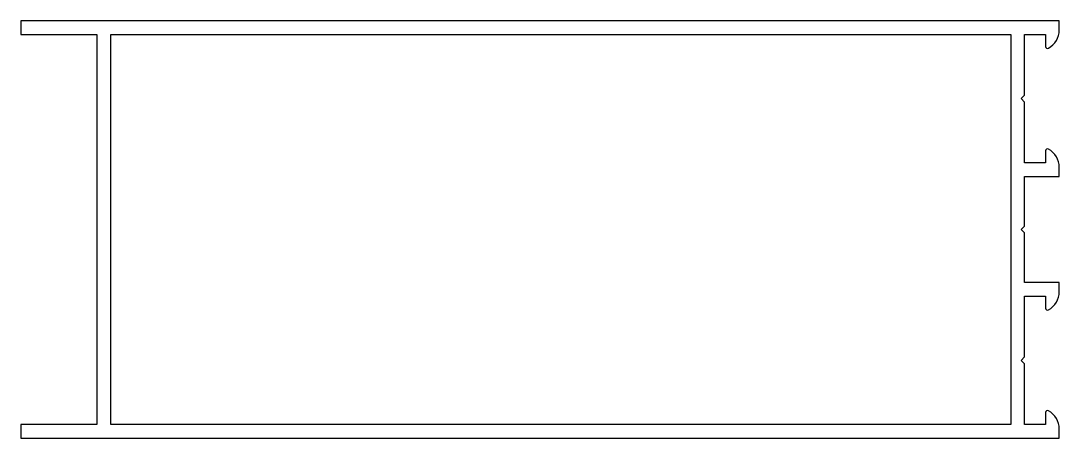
# Model space of a CAD drawing. Extents: x 381 to 531, y 53 to 113.
import ezdxf

# ---------------------------------------------------------------- set-up
doc = ezdxf.new("R2010")
doc.units = 0
doc.layers.add('ANA', color=220, linetype='CONTINUOUS')

msp = doc.modelspace()

# ---------------------------------------------------------------- linework, layer by layer
at = {"layer": 'ANA', "color": 0}
msp.add_lwpolyline([(529.36, 71.17, 0.273653), (530.92, 73.8), (530.92, 75.13), (525.92, 75.13), (525.92, 82.28), (525.42, 82.78), (525.92, 83.28), (525.92, 90.43), (530.92, 90.43), (530.92, 91.76, 0.273653), (529.36, 94.39, 0.570287), (528.92, 94.13), (528.92, 92.43), (525.92, 92.43), (525.92, 101.18), (525.42, 101.68), (525.92, 102.18), (525.92, 110.93), (528.92, 110.93), (528.92, 109.23, 0.570287), (529.36, 108.97, 0.273653), (530.92, 111.6), (530.92, 112.93), (380.92, 112.93), (380.92, 110.93), (391.92, 110.93), (391.92, 54.63), (380.92, 54.63), (380.92, 52.63), (530.92, 52.63), (530.92, 53.96, 0.273653), (529.36, 56.59, 0.570287), (528.92, 56.33), (528.92, 54.63), (525.92, 54.63), (525.92, 63.38), (525.42, 63.88), (525.92, 64.38), (525.92, 73.13), (528.92, 73.13), (528.92, 71.43, 0.570287)], format="xyb", close=True, dxfattribs=at)
msp.add_lwpolyline([(523.92, 110.93), (523.92, 54.63), (393.92, 54.63), (393.92, 110.93)], close=True, dxfattribs=at)

doc.saveas('drawing.dxf')
